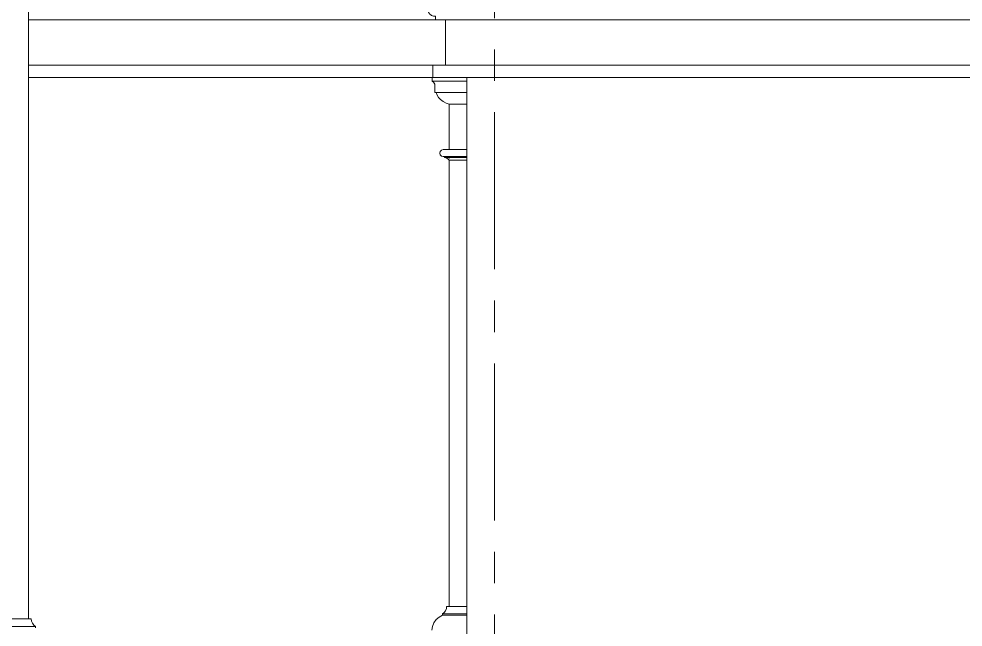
# Model space of a CAD drawing. Header units: millimetres. Extents: x 1832547 to 2001569, y -558009 to -417808.
# Drawn here: x 1947072 to 1950829, y -526181 to -523760 of the extents above; entities that cross this region are included whole.
import ezdxf

# ---------------------------------------------------------------- set-up
doc = ezdxf.new("R2010")
doc.units = ezdxf.units.MM
doc.header["$MEASUREMENT"] = 0
doc.linetypes.add('CENTER', pattern=[2, 1.25, -0.25, 0.25, -0.25])
for name, color, linetype, lineweight in [('CA.manh 08', 8, 'CONTINUOUS', 9), ('CA.thay 145', 145, 'CONTINUOUS', 18), ('CA.tim 67', 67, 'CENTER', 9), ('CA_manh 08', 8, 'CONTINUOUS', 9)]:
    doc.layers.add(name, color=color, linetype=linetype, lineweight=lineweight)

# ---------------------------------------------------------------- blocks, each defined once
blk = doc.blocks.new('\xad5t54')
at = {"layer": 'CA.manh 08'}
blk.add_line((1923088.6, -525152.3), (1923654.8, -525152.3), dxfattribs=at)
at = {"layer": 'CA.thay 145'}
for p, q in [((1923627.5, -520842.3), (1923627.5, -525122.3)), ((1923115.9, -525122.3), (1923627.5, -525122.3)), ((1923638.4, -525122.3), (1923627.5, -525122.3)), ((1923638.4, -525122.3), (1923639.4, -525131.2)), ((1923639.4, -525131.2), (1923642.6, -525139.5)), ((1923642.6, -525139.5), (1923647.9, -525146.7)), ((1923647.9, -525146.7), (1923654.8, -525152.3)), ((1923654.8, -525152.3), (1923654.8, -525157.7))]:
    blk.add_line(p, q, dxfattribs=at)

msp = doc.modelspace()

# ---------------------------------------------------------------- linework, layer by layer
at = {"layer": 'CA.manh 08'}
msp.add_line((1948757.5, -526128.6), (1948854.7, -526128.6), dxfattribs=at)
at = {"layer": 'CA.thay 145'}
for p, q in [((1948716.7, -524007.8), (1948716.7, -523993.6)), ((1948854.7, -523993.6), (1948716.7, -523993.6)), ((1948721.3, -524011), (1948716.7, -524007.8)), ((1948724.7, -524014.9), (1948721.3, -524011)), ((1948726.9, -524019.3), (1948724.7, -524014.9)), ((1948727.6, -524024), (1948726.9, -524019.3)), ((1948727.6, -524052.3), (1948727.6, -524024)), ((1948727.6, -524052.3), (1948733, -524052.3)), ((1948736.1, -524062.7), (1948733, -524052.3)), ((1948741.7, -524072.4), (1948736.1, -524062.7)), ((1948749.7, -524081.2), (1948741.7, -524072.4)), ((1948759.8, -524088.7), (1948749.7, -524081.2)), ((1948771.6, -524094.7), (1948759.8, -524088.7)), ((1948784.7, -524098.9), (1948771.6, -524094.7)), ((1948784.7, -524280), (1948784.7, -524098.9)), ((1948854.7, -524098.9), (1948784.7, -524098.9)), ((1948748.6, -524287), (1948753.6, -524281.9)), ((1948753.6, -524281.9), (1948760.4, -524280)), ((1948784.7, -524280), (1948760.4, -524280)), ((1948784.7, -524280), (1948854.7, -524280)), ((1948746.8, -524294), (1948748.6, -524287)), ((1948748.6, -524300.9), (1948746.8, -524294)), ((1948753.6, -524306.1), (1948748.6, -524300.9)), ((1948760.4, -524307.9), (1948753.6, -524306.1)), ((1948760.4, -524307.9), (1948765.8, -524307.9)), ((1948765.8, -524312), (1948765.8, -524307.9)), ((1948771.1, -524313.1), (1948765.8, -524312)), ((1948776.1, -524315.2), (1948771.1, -524313.1)), ((1948780.7, -524318.1), (1948776.1, -524315.2)), ((1948784.7, -524321.8), (1948780.7, -524318.1)), ((1948784.7, -524313.1), (1948784.7, -524315.2)), ((1948784.7, -524321.8), (1948784.7, -525809.1)), ((1948784.7, -524321.8), (1948854.7, -524321.8)), ((1948784.7, -525528.1), (1948784.7, -526098.6)), ((1948764.4, -526123), (1948757.5, -526128.6)), ((1948769.7, -526115.8), (1948764.4, -526123)), ((1948772.9, -526107.5), (1948769.7, -526115.8)), ((1948773.9, -526098.6), (1948772.9, -526107.5)), ((1948784.7, -526098.6), (1948773.9, -526098.6)), ((1948784.7, -526098.6), (1948854.7, -526098.6)), ((1948732.2, -526151.3), (1948723.3, -526163.9)), ((1948743.8, -526141.1), (1948732.2, -526151.3)), ((1948757.5, -526134), (1948743.8, -526141.1)), ((1948757.5, -526128.6), (1948757.5, -526134)), ((1948757.5, -526134), (1948854.7, -526134)), ((1948717.7, -526178.3), (1948715.7, -526193.7)), ((1948723.3, -526163.9), (1948717.7, -526178.3))]:
    msp.add_line(p, q, dxfattribs=at)
for points in [[(1948784.7, -523643.6), (1948784.7, -523643.6), (1948684.7, -523643.6), (1948684.7, -523718.6), (1948699.7, -523718.6), (1948699.7, -523722.6), (1948700.2, -523726.6), (1948701.2, -523730.5), (1948702.9, -523734.2), (1948705, -523737.6), (1948707.7, -523740.7), (1948710.7, -523743.3), (1948714.1, -523745.5), (1948717.8, -523747.1), (1948721.7, -523748.2), (1948725.7, -523748.7), (1948729.7, -523748.7), (1948729.7, -523763.6), (1948769.7, -523763.6), (1948769.7, -523943.6), (1948719.7, -523943.6), (1948719.7, -523993.6), (1948782.2, -523993.6)], [(1948729.7, -523763.6), (1947110.6, -523763.6)], [(1959429, -523763.6), (1948759.7, -523763.6)], [(1948719.7, -523943.6), (1947110.6, -523943.6)], [(1959429, -523943.6), (1948719.7, -523943.6)], [(1948716.7, -523993.6), (1947110.6, -523993.6)], [(1959416.5, -523993.6), (1948719.7, -523993.6)], [(1948854.7, -528143.6), (1948854.7, -523993.6)], [(1948854.7, -523993.6), (1948854.7, -527343.6)]]:
    msp.add_lwpolyline(points, dxfattribs=at)
at = {"layer": 'CA.tim 67', "ltscale": 500}
msp.add_line((1948964.7, -530756.3), (1948964.7, -514383.7), dxfattribs=at)
at = {"layer": 'CA_manh 08'}
for p, q in [((1948854.7, -524007.8), (1948716.7, -524007.8)), ((1948854.7, -524052.3), (1948733, -524052.3)), ((1948765.8, -524307.9), (1948854.7, -524307.9)), ((1948765.8, -524312), (1948854.7, -524312))]:
    msp.add_line(p, q, dxfattribs=at)

# ---------------------------------------------------------------- block references
at = {"layer": 'CA.thay 145'}
msp.add_blockref('\xad5t54', (23483, -1026.3), dxfattribs=at)

doc.saveas('drawing.dxf')
